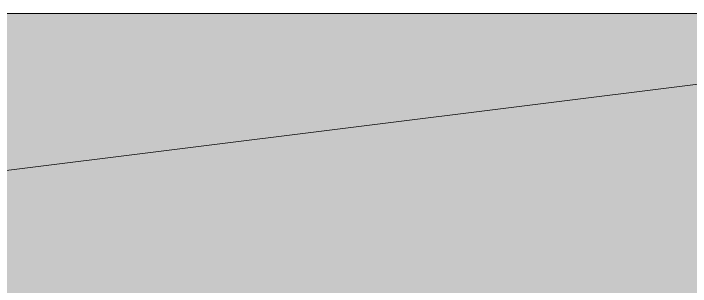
# Model space of a CAD drawing. Header units: millimetres. Extents: x -17017 to 628417, y -109036 to 199237.
# Drawn here: x 564591.4 to 564736.8, y -85143.3 to -85084.6 of the extents above; entities that cross this region are included whole.
import ezdxf

# ---------------------------------------------------------------- set-up
doc = ezdxf.new("R2010")
doc.units = ezdxf.units.MM
doc.layers.add('A-DETL-GENF-OTLN', color=7, linetype='Continuous', lineweight=9)
doc.layers.add('A-GLAZ-____-OTLN', color=7, linetype='Continuous', lineweight=9)

# ---------------------------------------------------------------- blocks, each defined once
blk = doc.blocks.new('AR_Отверстие прямоугольное _в стене_ - AR_Отверстие прямоугольное _в стене__ОВ-36980490-АР1_План отверстий 3 этажа в осях 1-64_А-ГГ')
at = {"layer": 'A-GLAZ-____-OTLN'}
blk.add_hatch(color=256, dxfattribs=at).paths.add_polyline_path([(-400, -50), (400, -50), (400, 50), (-400, 50)], flags=0)
at = {"layer": 'A-DETL-GENF-OTLN'}
for p, q in [((-400, 50), (400, 50)), ((400, 50), (-400, -50)), ((400, 50), (-400, 50))]:
    blk.add_line(p, q, dxfattribs=at)

msp = doc.modelspace()

# ---------------------------------------------------------------- block references
at = {"layer": 'A-GLAZ-____-OTLN'}
msp.add_blockref('AR_Отверстие прямоугольное _в стене_ - AR_Отверстие прямоугольное _в стене__ОВ-36980490-АР1_План отверстий 3 этажа в осях 1-64_А-ГГ', (564460.01, -85134.57), dxfattribs=at)

doc.saveas('drawing.dxf')
